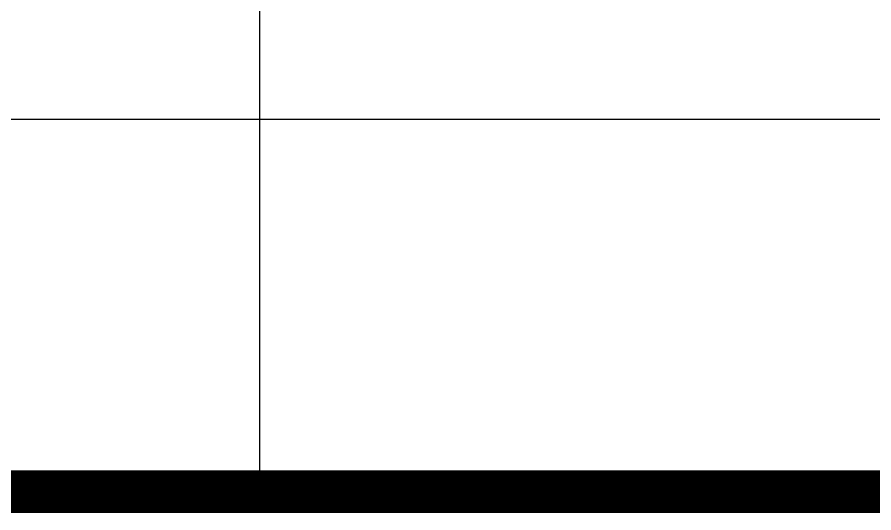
# Model space of a CAD drawing. Extents: x -93062 to 326984, y -142534 to 91021.
# Drawn here: x 306382 to 307995, y -87785 to -86853 of the extents above; entities that cross this region are included whole.
import ezdxf
from ezdxf.enums import TextEntityAlignment as Align

# ---------------------------------------------------------------- set-up
doc = ezdxf.new("R2010")
doc.units = 0
doc.header["$LTSCALE"] = 1000
doc.header["$MEASUREMENT"] = 0
doc.layers.get('0').update_dxf_attribs({"color": 8})
doc.layers.add('Version', color=8, linetype='Continuous')
doc.styles.add('TK', font='GEDITXT.SHX', dxfattribs={"width": 0.85, "height": 3.5, "bigfont": 'DXT.SHX'})

# ---------------------------------------------------------------- blocks, each defined once
blk = doc.blocks.new('GEDI_TQ_2012')
at = {"color": 2, "const_width": 0.8}
blk.add_lwpolyline([(-180, 40), (0, 40)], dxfattribs=at)
blk = doc.blocks.new('GEDI_Version_2012')
at = {"layer": 'Version', "color": 2}
for p, q in [((-145, 0), (-145, 28)), ((0, 7), (-180, 7)), ((0, 0), (-180, 0))]:
    blk.add_line(p, q, dxfattribs=at)
blk = doc.blocks.new('A$C51466E6C')
for name, p in [('GEDI_Version_2012', (1040, 50)), ('GEDI_TQ_2012', (1040, 10))]:
    blk.add_blockref(name, p)
at = {"style": 'TK', "width": 0.85}
for tag, height, p in [('PROJECTNAME', 4.75, (985, 44)), ('PHASE', 4, (1027, 44)), ('DRAWINGNAME', 4.75, (995, 31))]:
    blk.add_attdef(tag, text='', height=height, dxfattribs=at).set_placement(p, align=Align.MIDDLE_CENTER)
for tag, p, height in [('APPROVE', (872, 32.75), 3.5), ('DESIGN', (917, 32.75), 3.5), ('REVIEW1', (872, 25.75), 3.5), ('DRAW', (917, 25.75), 3.5), ('DRAWINGNUMBER', (967, 18.5), 4), ('REVIEW2', (872, 18.75), 3.5), ('PROPORTION', (917, 18.75), 3.5), ('CHECK', (872, 11.75), 3.5), ('DATE', (917, 11.75), 3.5), ('VERSION', (1033, 11.75), 3.5)]:
    blk.add_attdef(tag, p, '', height=height, dxfattribs=at)

msp = doc.modelspace()

# ---------------------------------------------------------------- block references
at = {"xscale": 100, "yscale": 100, "zscale": 100}
msp.add_blockref('A$C51466E6C', (217339.1, -92745.5), dxfattribs=at)

doc.saveas('drawing.dxf')
